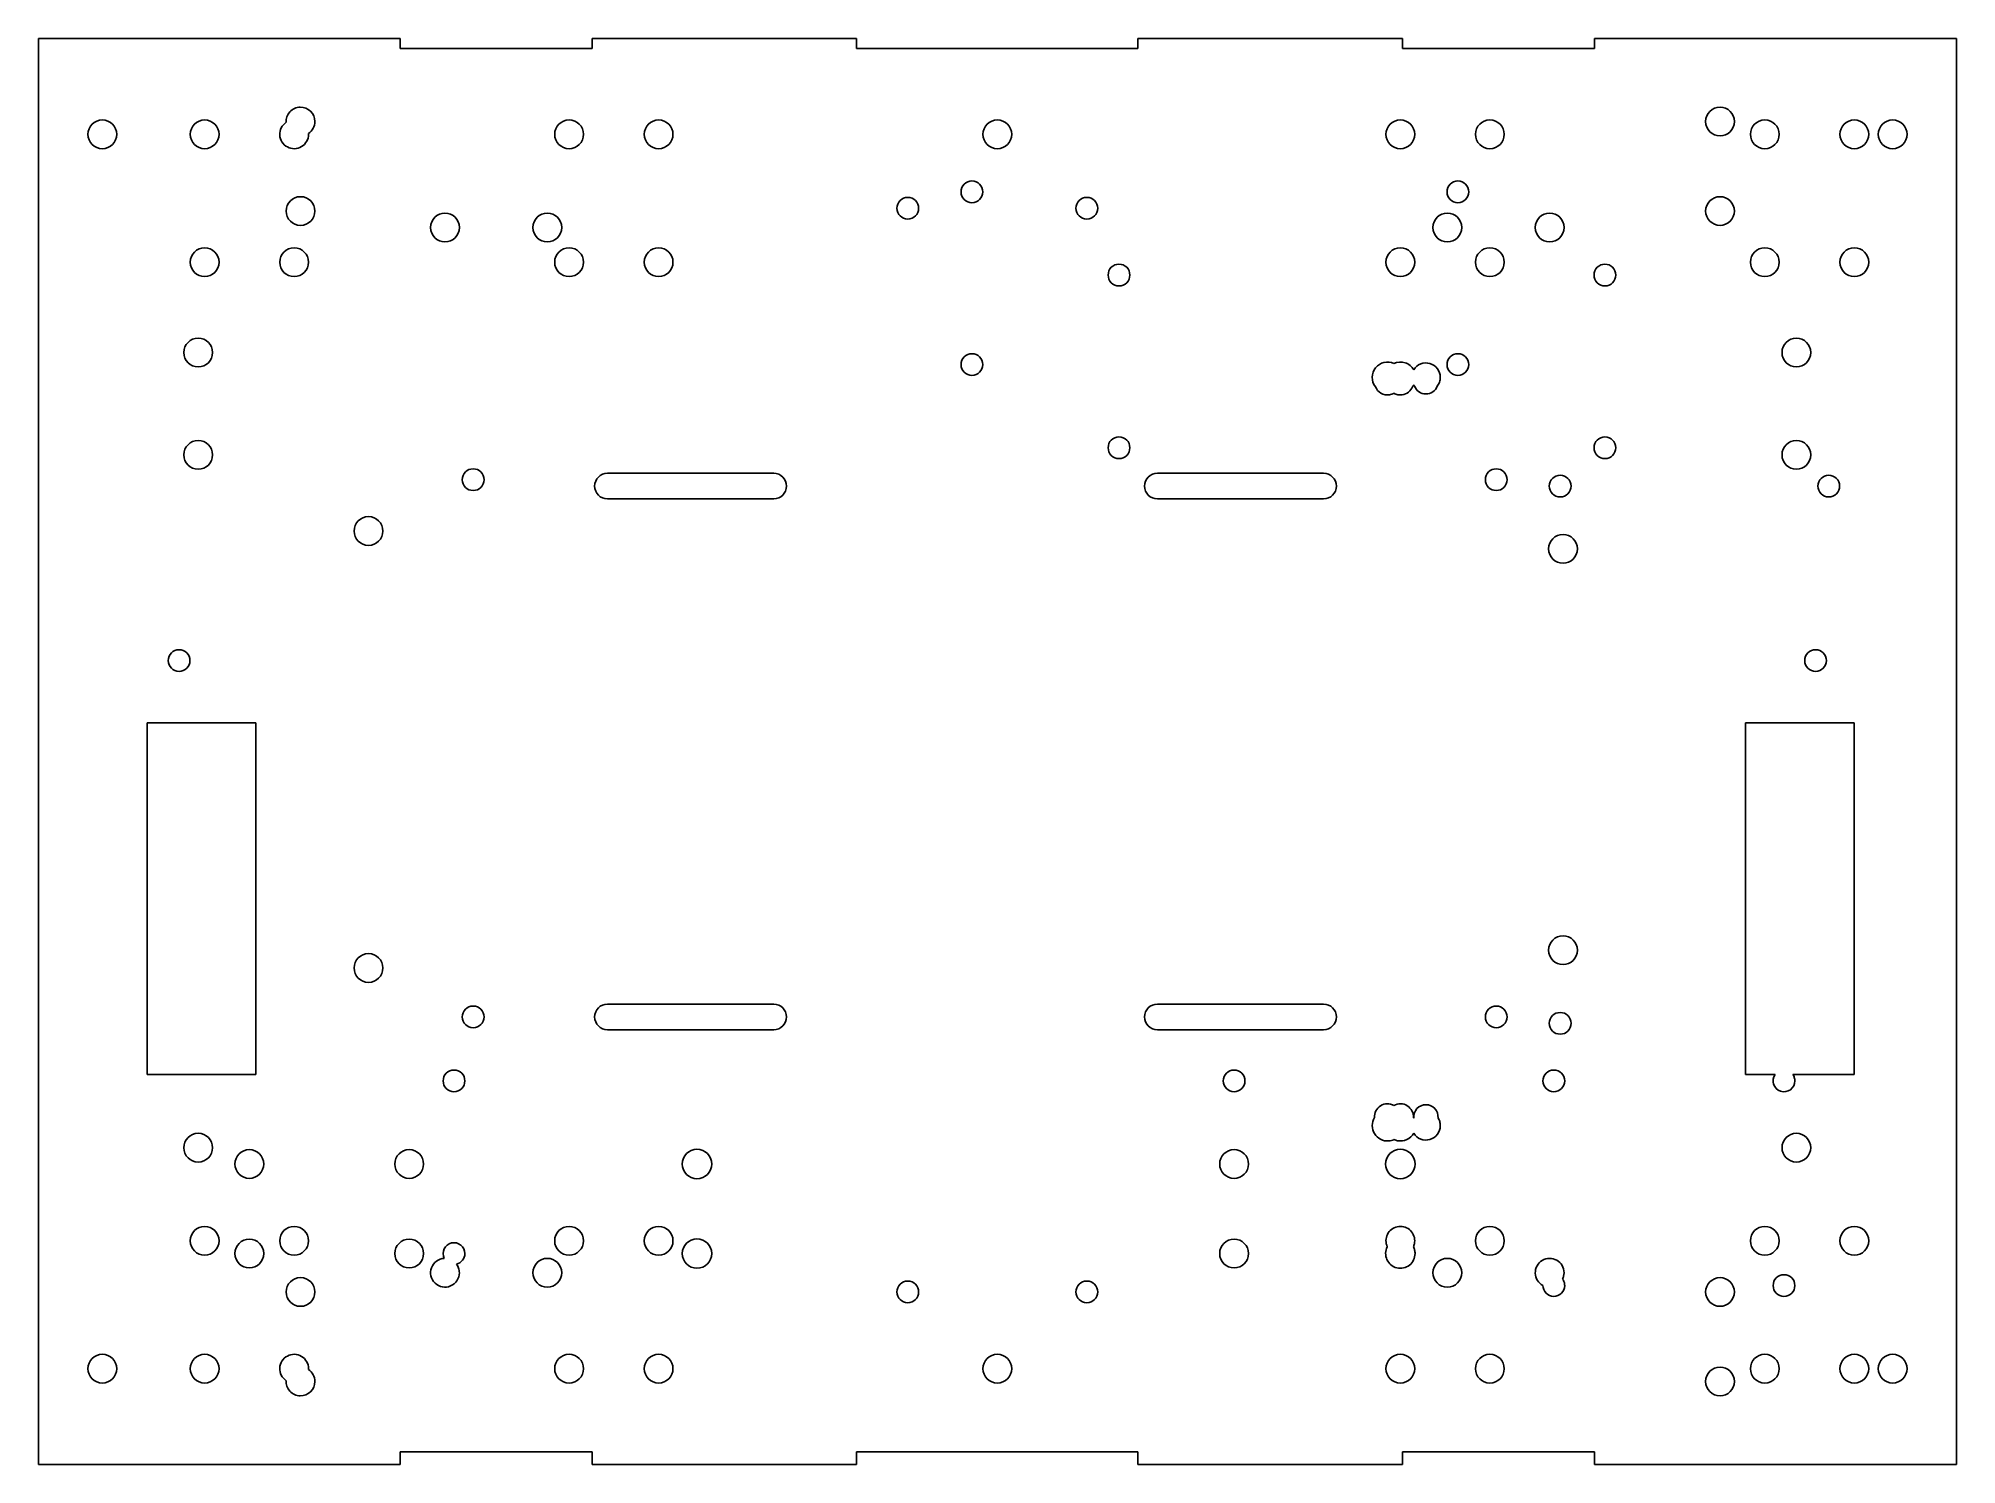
# Model space of a CAD drawing. Header units: millimetres. Extents: x 0 to 300, y 0 to 223.
import ezdxf

# ---------------------------------------------------------------- set-up
doc = ezdxf.new("R2010")
doc.units = ezdxf.units.MM

msp = doc.modelspace()

# ---------------------------------------------------------------- linework, layer by layer
for p, q in [((0, 0, 0), (0, 223, 0)), ((0, 223, 0), (56.59, 223, 0)), ((56.59, 223, 0), (56.59, 221.43, 0)), ((86.59, 223, 0), (86.59, 221.43, 0)), ((86.59, 223, 0), (127.97, 223, 0)), ((127.97, 223, 0), (127.97, 221.43, 0)), ((171.97, 223, 0), (171.97, 221.43, 0)), ((171.97, 223, 0), (213.35, 223, 0)), ((213.35, 223, 0), (213.35, 221.43, 0)), ((243.35, 223, 0), (243.35, 221.43, 0)), ((243.35, 223, 0), (300, 223, 0)), ((300, 0, 0), (300, 223, 0)), ((86.59, 221.43, 0), (56.59, 221.43, 0)), ((171.97, 221.43, 0), (127.97, 221.43, 0)), ((243.35, 221.43, 0), (213.35, 221.43, 0)), ((115, 155, 0), (89, 155, 0)), ((201, 155, 0), (175, 155, 0)), ((89, 151, 0), (115, 151, 0)), ((175, 151, 0), (201, 151, 0)), ((34, 116, 0), (17, 116, 0)), ((17, 61, 0), (17, 116, 0)), ((34, 61, 0), (34, 116, 0)), ((284, 116, 0), (267, 116, 0)), ((267, 61, 0), (267, 116, 0)), ((284, 61, 0), (284, 116, 0)), ((115, 72, 0), (89, 72, 0)), ((201, 72, 0), (175, 72, 0)), ((89, 68, 0), (115, 68, 0)), ((175, 68, 0), (201, 68, 0)), ((34, 61, 0), (17, 61, 0)), ((271.63, 61, 0), (267, 61, 0)), ((284, 61, 0), (274.37, 61, 0)), ((0, 0, 0), (56.59, 0, 0)), ((56.59, 2, 0), (86.59, 2, 0)), ((56.59, 0, 0), (56.59, 2, 0)), ((86.59, 0, 0), (86.59, 2, 0)), ((86.59, 0, 0), (127.97, 0, 0)), ((127.97, 2, 0), (171.97, 2, 0)), ((127.97, 0, 0), (127.97, 2, 0)), ((171.97, 0, 0), (171.97, 2, 0)), ((171.97, 0, 0), (213.35, 0, 0)), ((213.35, 2, 0), (243.35, 2, 0)), ((213.35, 0, 0), (213.35, 2, 0)), ((243.35, 0, 0), (243.35, 2, 0)), ((243.35, 0, 0), (300, 0, 0))]:
    msp.add_line(p, q)
for centre, radius, start, end in [((10, 208, 0), 2.25, 0, 180), ((26, 208, 0), 2.25, 0, 180), ((41, 210, 0), 2.25, 91.6152, 183.2303), ((41, 210, 0), 2.25, 0, 91.6152), ((41, 210, 0), 2.25, -28.1802, 0), ((83, 208, 0), 2.25, 0, 180), ((97, 208, 0), 2.25, 0, 180), ((149.97, 208, 0), 2.25, 0, 180), ((213, 208, 0), 2.25, 0, 180), ((227, 208, 0), 2.25, 0, 180), ((263, 210, 0), 2.25, 0, 180), ((263, 210, 0), 2.25, -180, 0), ((270, 208, 0), 2.25, 0, 180), ((284, 208, 0), 2.25, 0, 180), ((290, 208, 0), 2.25, 0, 180), ((10, 208, 0), 2.25, -180, 0), ((26, 208, 0), 2.25, -180, 0), ((40, 208, 0), 2.25, 123.6396, 241.8198), ((40, 208, 0), 2.25, -118.1802, 0), ((41, 210, 0), 2.25, -56.3604, -28.1802), ((40, 208, 0), 2.25, 1.6152, 3.2303), ((40, 208, 0), 2.25, 0, 1.6152), ((83, 208, 0), 2.25, -180, 0), ((97, 208, 0), 2.25, -180, 0), ((149.97, 208, 0), 2.25, -180, 0), ((213, 208, 0), 2.25, -180, 0), ((227, 208, 0), 2.25, -180, 0), ((270, 208, 0), 2.25, -180, 0), ((284, 208, 0), 2.25, -180, 0), ((290, 208, 0), 2.25, -180, 0), ((41, 196, 0), 2.25, 0, 180), ((135.97, 196.43, 0), 1.7, 0, 180), ((146, 199, 0), 1.7, 0, 180), ((146, 199, 0), 1.7, -180, 0), ((163.97, 196.43, 0), 1.7, 0, 180), ((222, 199, 0), 1.7, 0, 180), ((222, 199, 0), 1.7, -180, 0), ((263, 196, 0), 2.25, 0, 180), ((41, 196, 0), 2.25, -180, 0), ((63.59, 193.43, 0), 2.25, 0, 180), ((79.59, 193.43, 0), 2.25, 0, 180), ((135.97, 196.43, 0), 1.7, -180, 0), ((163.97, 196.43, 0), 1.7, -180, 0), ((220.35, 193.43, 0), 2.25, 0, 180), ((236.35, 193.43, 0), 2.25, 0, 180), ((263, 196, 0), 2.25, -180, 0), ((63.59, 193.43, 0), 2.25, -180, 0), ((79.59, 193.43, 0), 2.25, -180, 0), ((220.35, 193.43, 0), 2.25, -180, 0), ((236.35, 193.43, 0), 2.25, -180, 0), ((26, 188, 0), 2.25, 0, 180), ((40, 188, 0), 2.25, 0, 180), ((83, 188, 0), 2.25, 0, 180), ((97, 188, 0), 2.25, 0, 180), ((213, 188, 0), 2.25, 0, 180), ((227, 188, 0), 2.25, 0, 180), ((270, 188, 0), 2.25, 0, 180), ((284, 188, 0), 2.25, 0, 180), ((26, 188, 0), 2.25, -180, 0), ((40, 188, 0), 2.25, -180, 0), ((83, 188, 0), 2.25, -180, 0), ((97, 188, 0), 2.25, -180, 0), ((169, 186, 0), 1.7, 0, 180), ((169, 186, 0), 1.7, -180, 0), ((213, 188, 0), 2.25, -180, 0), ((227, 188, 0), 2.25, -180, 0), ((245, 186, 0), 1.7, 0, 180), ((245, 186, 0), 1.7, -180, 0), ((270, 188, 0), 2.25, -180, 0), ((284, 188, 0), 2.25, -180, 0), ((25, 173.88, 0), 2.25, 0, 180), ((274.94, 173.88, 0), 2.25, 0, 180), ((25, 173.88, 0), 2.25, -180, 0), ((146, 172, 0), 1.7, 0, 180), ((146, 172, 0), 1.7, -180, 0), ((211, 170, 0), 2.4, 141.46, 217.5443), ((211, 170, 0), 2.4, 65.3757, 141.46), ((213, 170, 0), 2.4, 72.1025, 114.6243), ((213, 170, 0), 2.4, 29.5807, 72.1025), ((217, 170, 0), 2.25, 74.1134, 148.2268), ((217, 170, 0), 2.25, 0, 74.1134), ((222, 172, 0), 1.7, 0, 180), ((222, 172, 0), 1.7, -180, 0), ((274.94, 173.88, 0), 2.25, -180, 0), ((211, 169.3, 0), 2.05, 201.836, 239.9643), ((213, 169.3, 0), 2.05, 308.3834, 338.164), ((213, 170, 0), 2.4, 322.4557, 326.4375), ((213, 170, 0), 2.4, 326.4375, 330.4193), ((217, 170, 0), 2.25, -148.2268, -145.0768), ((217, 170, 0), 2.25, -145.0768, -141.9269), ((217, 169.3, 0), 1.9, -158.7866, -90), ((217, 169.3, 0), 1.9, -90, -21.2134), ((217, 170, 0), 2.25, -38.0731, -19.0366), ((217, 170, 0), 2.25, -19.0366, 0), ((211, 169.3, 0), 2.05, 239.9643, 278.0926), ((211, 169.3, 0), 2.05, 278.0926, 288.6445), ((211, 169.3, 0), 2.05, 288.6445, 299.1964), ((213, 169.3, 0), 2.05, 240.8036, 259.7032), ((213, 169.3, 0), 2.05, 259.7032, 278.6028), ((213, 169.3, 0), 2.05, 278.6028, 308.3834), ((25, 157.88, 0), 2.25, 0, 180), ((169, 159, 0), 1.7, 0, 180), ((169, 159, 0), 1.7, -180, 0), ((245, 159, 0), 1.7, 0, 180), ((245, 159, 0), 1.7, -180, 0), ((274.94, 157.88, 0), 2.25, 0, 180), ((25, 157.88, 0), 2.25, -180, 0), ((274.94, 157.88, 0), 2.25, -180, 0), ((68, 154, 0), 1.7, 0, 180), ((68, 154, 0), 1.7, -180, 0), ((89, 153, 0), 2, 90, 180), ((89, 153, 0), 2, 180, 270), ((115, 153, 0), 2, 0, 90), ((115, 153, 0), 2, -90, 0), ((175, 153, 0), 2, 90, 180), ((175, 153, 0), 2, 180, 270), ((201, 153, 0), 2, 0, 90), ((201, 153, 0), 2, -90, 0), ((228, 154, 0), 1.7, 0, 180), ((228, 154, 0), 1.7, -180, 0), ((238, 153, 0), 1.7, 0, 180), ((238, 153, 0), 1.7, -180, 0), ((280, 153, 0), 1.7, 0, 180), ((280, 153, 0), 1.7, -180, 0), ((51.62, 145.97, 0), 2.25, 0, 180), ((51.62, 145.97, 0), 2.25, -180, 0), ((238.44, 143.18, 0), 2.25, 0, 180), ((238.44, 143.18, 0), 2.25, -180, 0), ((22, 125.72, 0), 1.7, 0, 180), ((277.94, 125.72, 0), 1.7, 0, 180), ((22, 125.72, 0), 1.7, -180, 0), ((277.94, 125.72, 0), 1.7, -180, 0), ((238.44, 80.43, 0), 2.25, 0, 180), ((51.62, 77.65, 0), 2.25, 0, 180), ((238.44, 80.43, 0), 2.25, -180, 0), ((51.62, 77.65, 0), 2.25, -180, 0), ((89, 70, 0), 2, 90, 180), ((115, 70, 0), 2, 0, 90), ((175, 70, 0), 2, 90, 180), ((201, 70, 0), 2, 0, 90), ((68, 70, 0), 1.7, 0, 180), ((68, 70, 0), 1.7, -180, 0), ((89, 70, 0), 2, 180, 270), ((115, 70, 0), 2, -90, 0), ((175, 70, 0), 2, 180, 270), ((201, 70, 0), 2, -90, 0), ((228, 70, 0), 1.7, 0, 180), ((228, 70, 0), 1.7, -180, 0), ((238, 69, 0), 1.7, 0, 180), ((238, 69, 0), 1.7, -180, 0), ((65, 60, 0), 1.7, 0, 180), ((65, 60, 0), 1.7, -180, 0), ((187, 60, 0), 1.7, 0, 180), ((187, 60, 0), 1.7, -180, 0), ((237, 60, 0), 1.7, 0, 180), ((237, 60, 0), 1.7, -180, 0), ((273, 60, 0), 1.7, 143.9681, 251.9841), ((273, 60, 0), 1.7, -108.0159, 0), ((273, 60, 0), 1.7, 18.0159, 36.0319), ((273, 60, 0), 1.7, 0, 18.0159), ((211, 53, 0), 2.4, 148.5129, 211.3532), ((211, 54.37, 0), 2.05, 122.0477, 183.2918), ((211, 54.37, 0), 2.05, 60.8036, 122.0477), ((213, 54.37, 0), 2.05, 57.9523, 119.1964), ((213, 54.37, 0), 2.05, -3.2918, 57.9523), ((213, 53, 0), 2.4, 30.5339, 31.4871), ((213, 53, 0), 2.4, 29.5807, 30.5339), ((217, 53, 0), 2.25, 147.7678, 148.2268), ((217, 54.37, 0), 1.9, 137.3548, 184.7095), ((217, 53, 0), 2.25, 147.3088, 147.7678), ((217, 54.37, 0), 1.9, 90, 137.3548), ((217, 54.37, 0), 1.9, 42.6452, 90), ((217, 54.37, 0), 1.9, -4.7095, 42.6452), ((217, 53, 0), 2.25, 16.3456, 32.6912), ((25, 49.55, 0), 2.25, 0, 180), ((211, 53, 0), 2.4, 211.3532, 274.1935), ((213, 53, 0), 2.4, 294.8697, 330.4193), ((217, 53, 0), 2.25, -148.2268, -74.1134), ((217, 53, 0), 2.25, -74.1134, 0), ((217, 53, 0), 2.25, 0, 16.3456), ((274.94, 49.55, 0), 2.25, 0, 180), ((25, 49.55, 0), 2.25, -180, 0), ((33, 47, 0), 2.25, 0, 180), ((58, 47, 0), 2.25, 0, 180), ((103, 47, 0), 2.3, 0, 180), ((187, 47, 0), 2.25, 0, 180), ((213, 47, 0), 2.3, 0, 180), ((211, 53, 0), 2.4, 274.1935, 284.4089), ((211, 53, 0), 2.4, 284.4089, 294.6243), ((213, 53, 0), 2.4, 245.3757, 252.3479), ((213, 53, 0), 2.4, 252.3479, 259.3201), ((213, 53, 0), 2.4, 259.3201, 294.8697), ((274.94, 49.55, 0), 2.25, -180, 0), ((33, 47, 0), 2.25, -180, 0), ((58, 47, 0), 2.25, -180, 0), ((103, 47, 0), 2.3, -180, 0), ((187, 47, 0), 2.25, -180, 0), ((213, 47, 0), 2.3, -180, 0), ((26, 35, 0), 2.25, 0, 180), ((40, 35, 0), 2.25, 0, 180), ((83, 35, 0), 2.25, 0, 180), ((97, 35, 0), 2.25, 0, 180), ((213, 35, 0), 2.25, 102.391, 204.782), ((213, 35, 0), 2.25, 0, 102.391), ((227, 35, 0), 2.25, 0, 180), ((270, 35, 0), 2.25, 0, 180), ((284, 35, 0), 2.25, 0, 180), ((26, 35, 0), 2.25, -180, 0), ((33, 33, 0), 2.25, 0, 180), ((33, 33, 0), 2.25, -180, 0), ((40, 35, 0), 2.25, -180, 0), ((58, 33, 0), 2.25, 0, 180), ((58, 33, 0), 2.25, -180, 0), ((65, 33, 0), 1.7, 103.1408, 206.2817), ((65, 33, 0), 1.7, 0, 103.1408), ((65, 33, 0), 1.7, -38.3674, 0), ((83, 35, 0), 2.25, -180, 0), ((97, 35, 0), 2.25, -180, 0), ((103, 33, 0), 2.3, 0, 180), ((103, 33, 0), 2.3, -180, 0), ((187, 33, 0), 2.25, 0, 180), ((187, 33, 0), 2.25, -180, 0), ((213, 33, 0), 2.3, 152.6445, 256.3222), ((213, 33, 0), 2.3, -103.6778, 0), ((213, 35, 0), 2.25, -24.782, -12.391), ((213, 33, 0), 2.3, 13.6778, 27.3555), ((213, 35, 0), 2.25, -12.391, 0), ((213, 33, 0), 2.3, 0, 13.6778), ((227, 35, 0), 2.25, -180, 0), ((270, 35, 0), 2.25, -180, 0), ((284, 35, 0), 2.25, -180, 0), ((63.59, 30, 0), 2.25, 92.8245, 226.4123), ((63.59, 30, 0), 2.25, -133.5877, 0), ((65, 33, 0), 1.7, -76.7349, -38.3674), ((63.59, 30, 0), 2.25, 18.3611, 36.7223), ((63.59, 30, 0), 2.25, 0, 18.3611), ((79.59, 30, 0), 2.25, 0, 180), ((79.59, 30, 0), 2.25, -180, 0), ((220.35, 30, 0), 2.25, 0, 180), ((220.35, 30, 0), 2.25, -180, 0), ((236.35, 30, 0), 2.25, 121.0553, 242.1106), ((236.35, 30, 0), 2.25, 0, 121.0553), ((236.35, 30, 0), 2.25, -13.1162, 0), ((41, 27, 0), 2.25, 0, 180), ((41, 27, 0), 2.25, -180, 0), ((135.97, 27, 0), 1.7, 0, 180), ((135.97, 27, 0), 1.7, -180, 0), ((163.97, 27, 0), 1.7, 0, 180), ((163.97, 27, 0), 1.7, -180, 0), ((237, 28, 0), 1.7, 179.6181, 269.809), ((237, 28, 0), 1.7, -90.191, 0), ((236.35, 30, 0), 2.25, -26.2325, -13.1162), ((237, 28, 0), 1.7, 18.13, 36.2601), ((237, 28, 0), 1.7, 0, 18.13), ((263, 27, 0), 2.25, 0, 180), ((263, 27, 0), 2.25, -180, 0), ((273, 28, 0), 1.7, 0, 180), ((273, 28, 0), 1.7, -180, 0), ((10, 15, 0), 2.25, 0, 180), ((10, 15, 0), 2.25, -180, 0), ((26, 15, 0), 2.25, 0, 180), ((26, 15, 0), 2.25, -180, 0), ((40, 15, 0), 2.25, 118.1802, 236.3604), ((40, 15, 0), 2.25, 0, 118.1802), ((40, 15, 0), 2.25, -1.6152, 0), ((83, 15, 0), 2.25, 0, 180), ((83, 15, 0), 2.25, -180, 0), ((97, 15, 0), 2.25, 0, 180), ((97, 15, 0), 2.25, -180, 0), ((149.97, 15, 0), 2.25, 0, 180), ((149.97, 15, 0), 2.25, -180, 0), ((213, 15, 0), 2.25, 0, 180), ((213, 15, 0), 2.25, -180, 0), ((227, 15, 0), 2.25, 0, 180), ((227, 15, 0), 2.25, -180, 0), ((263, 13, 0), 2.25, 0, 180), ((270, 15, 0), 2.25, 0, 180), ((270, 15, 0), 2.25, -180, 0), ((284, 15, 0), 2.25, 0, 180), ((284, 15, 0), 2.25, -180, 0), ((290, 15, 0), 2.25, 0, 180), ((290, 15, 0), 2.25, -180, 0), ((41, 13, 0), 2.25, 176.7697, 268.3848), ((41, 13, 0), 2.25, -91.6152, 0), ((40, 15, 0), 2.25, -3.2303, -1.6152), ((41, 13, 0), 2.25, 28.1802, 56.3604), ((41, 13, 0), 2.25, 0, 28.1802), ((263, 13, 0), 2.25, -180, 0)]:
    msp.add_arc(centre, radius, start, end)

doc.saveas('drawing.dxf')
